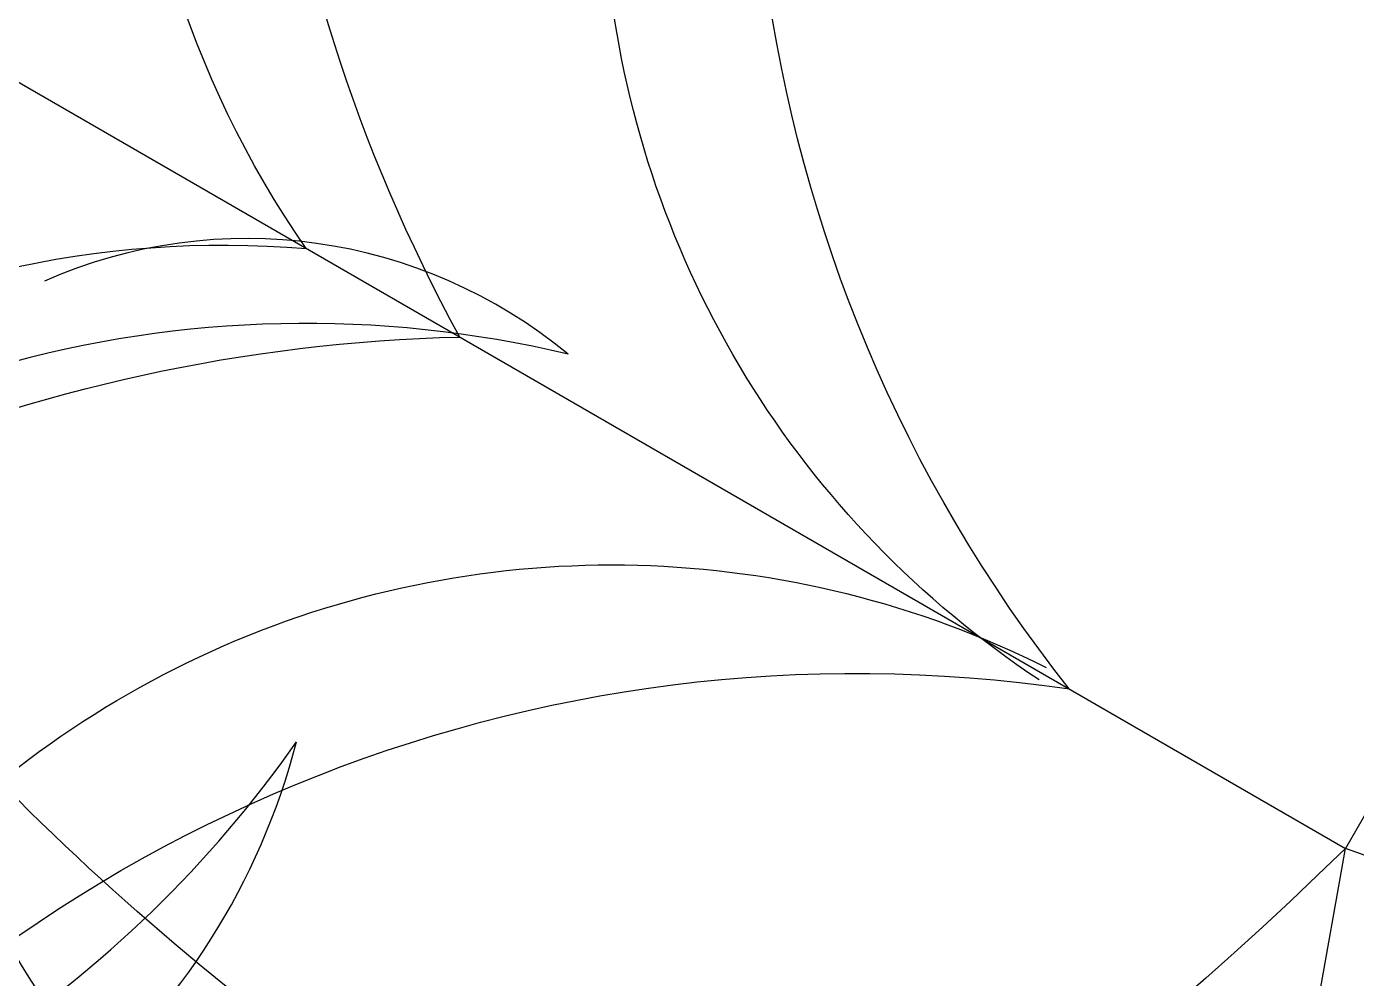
# Model space of a CAD drawing. Header units: millimetres. Extents: x 118878 to 201916, y 10986 to 20993.
# Drawn here: x 180990.6 to 181024.47, y 17052.97 to 17077.21 of the extents above; entities that cross this region are included whole.
import ezdxf

# ---------------------------------------------------------------- set-up
doc = ezdxf.new("R2010")
doc.units = ezdxf.units.MM
doc.header["$LTSCALE"] = 100
doc.layers.add('TREE', color=83, linetype='Continuous')

# ---------------------------------------------------------------- blocks, each defined once
blk = doc.blocks.new('TREE-CICAS')
at = {"layer": 'TREE'}
for p in [(-0.5513, 3.1268), (-3.1268, -0.5513), (0, -3.175), (3.1268, -0.5513)]:
    blk.add_line(p, (0, 0), dxfattribs=at)
for centre, radius, start, end in [((0.767, 0.9369), 1.015, 94.6063, 164.7511), ((1.4035, 0.4061), 1.7015, 114.9634, 158.6288), ((-1.4754, 3.0965), 3.43, 295.4772, 336.6585), ((-1.0411, 0.6181), 1.015, 35.2489, 105.3937), ((0.7239, 1.1397), 0.4862, 318.8744, 98.9763), ((0.3014, 0.9062), 0.7934, 353.7536, 64.097), ((-1.4578, -0.0985), 1.7015, 41.3712, 85.0366), ((0.9139, 0.4627), 0.9894, 86.3654, 186.5741), ((1.4095, 0.0172), 1.4969, 106.8122, 168.3335), ((-0.07, 0.7142), 0.8224, 341.4477, 59.3672), ((-2.016, 0.157), 2.6821, 5.4007, 28.139), ((-1.017, 0.1222), 0.9894, 13.4259, 113.6346), ((-1.3304, -0.4659), 1.4969, 31.6665, 93.1878), ((-0.4627, 0.9139), 0.9894, 176.3654, 276.5741), ((-0.0172, 1.4095), 1.4969, 196.8122, 258.3335), ((-0.4703, -1.5581), 1.7015, 131.3712, 175.0366), ((-1.1868, -1.1414), 1.015, 125.2489, 195.3937), ((-2.6973, -0.5166), 1.6495, 286.6206, 315.9237), ((-2.1029, -1.3746), 0.7328, 260.3757, 323.71)]:
    blk.add_arc(centre, radius, start, end, dxfattribs=at)

msp = doc.modelspace()

# ---------------------------------------------------------------- block references
for p, xscale, yscale, zscale, rotation in [((181024.188, 17056.279), -25.00000000000001, 25, 25, 70), ((180952.31, 17056.557), 17.5, 17.5, 17.5, 150.0000000000001)]:
    msp.add_blockref('TREE-CICAS', p, dxfattribs=dict(xscale=xscale, yscale=yscale, zscale=zscale, rotation=rotation))

doc.saveas('drawing.dxf')
